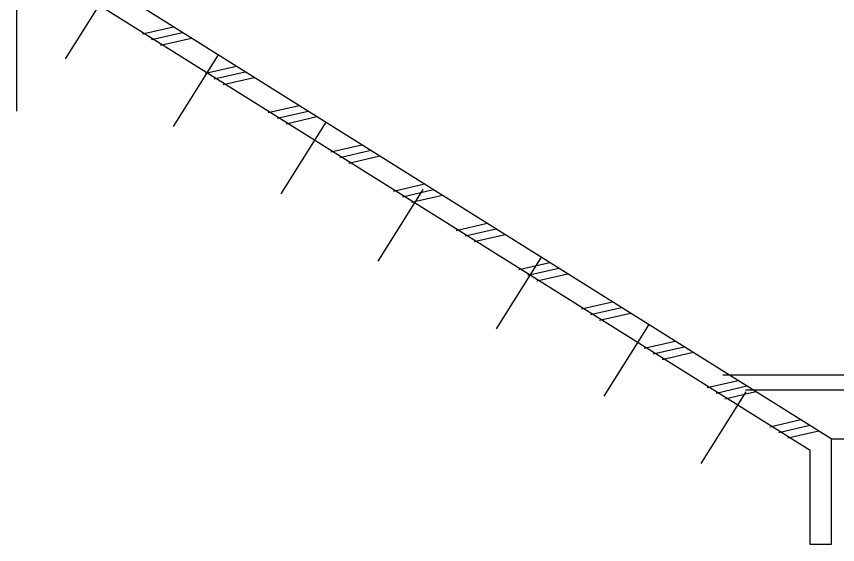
# Model space of a CAD drawing. Header units: millimetres. Extents: x 1931 to 30327, y -2374 to 17555.
# Drawn here: x 8834 to 12711, y 8378 to 10873 of the extents above; entities that cross this region are included whole.
import ezdxf

# ---------------------------------------------------------------- set-up
doc = ezdxf.new("R2010")
doc.units = ezdxf.units.MM

msp = doc.modelspace()

# ---------------------------------------------------------------- linework, layer by layer
at = {"color": 4, "linetype": 'ByBlock', "lineweight": -2}
for p, q in [((12680.6, 8878.1), (8874.7, 11263)), ((12580.6, 8822.8), (8983.8, 11076.7)), ((9277, 11010.9), (9064.6, 10671.9)), ((8833.8, 10925.6), (8833.8, 10425.6)), ((9429.7, 10790.1), (9575.9, 10823.6)), ((9472.1, 10763.5), (9618.3, 10797.1)), ((9514.4, 10737), (9660.6, 10770.5)), ((9785.5, 10692.3), (9573.1, 10353.4)), ((9725.8, 10604.5), (9872, 10638.1)), ((9768.1, 10578), (9914.3, 10611.6)), ((9810.5, 10551.4), (9956.7, 10585)), ((10021.8, 10419), (10168, 10452.6)), ((10064.2, 10392.5), (10210.4, 10426)), ((10106.6, 10365.9), (10252.8, 10399.5)), ((10293.9, 10373.7), (10081.5, 10034.8)), ((10317.9, 10233.5), (10464.1, 10267.1)), ((10360.3, 10207), (10506.4, 10240.5)), ((10402.6, 10180.4), (10548.8, 10214)), ((10613.9, 10048), (10760.1, 10081.5)), ((10752.3, 10055.1), (10539.9, 9716.2)), ((10656.3, 10021.4), (10802.5, 10055)), ((10698.7, 9994.9), (10844.9, 10028.4)), ((10910, 9862.5), (11056.2, 9896)), ((10952.4, 9835.9), (11098.6, 9869.5)), ((10994.7, 9809.4), (11140.9, 9842.9)), ((11310.7, 9736.5), (11098.3, 9397.6)), ((11206.1, 9676.9), (11352.3, 9710.5)), ((11248.4, 9650.4), (11394.6, 9683.9)), ((11290.8, 9623.8), (11437, 9657.4)), ((11502.1, 9491.4), (11648.3, 9525)), ((11544.5, 9464.9), (11690.7, 9498.4)), ((11586.9, 9438.3), (11733.1, 9471.9)), ((11819.2, 9417.9), (11606.8, 9079)), ((11798.2, 9305.9), (11944.4, 9339.4)), ((11840.6, 9279.3), (11986.8, 9312.9)), ((11882.9, 9252.8), (12029.1, 9286.3)), ((12094.3, 9120.4), (12240.5, 9153.9)), ((14665.8, 9178.1), (12168.1, 9178.1)), ((12136.6, 9093.8), (12282.8, 9127.4)), ((12277.6, 9099.3), (12065.2, 8760.4)), ((12179, 9067.3), (12325.2, 9100.8)), ((14552.6, 9108.1), (12276, 9108.1)), ((12390.3, 8934.8), (12536.5, 8968.4)), ((12432.7, 8908.3), (12578.9, 8941.8)), ((12475.1, 8881.7), (12621.3, 8915.3)), ((12680.6, 8878.1), (14180.6, 8878.1)), ((12680.6, 8878.1), (12680.6, 8378.1)), ((12580.6, 8378.1), (12580.6, 8822.8)), ((12680.6, 8378.1), (12580.6, 8378.1))]:
    msp.add_line(p, q, dxfattribs=at)

doc.saveas('drawing.dxf')
